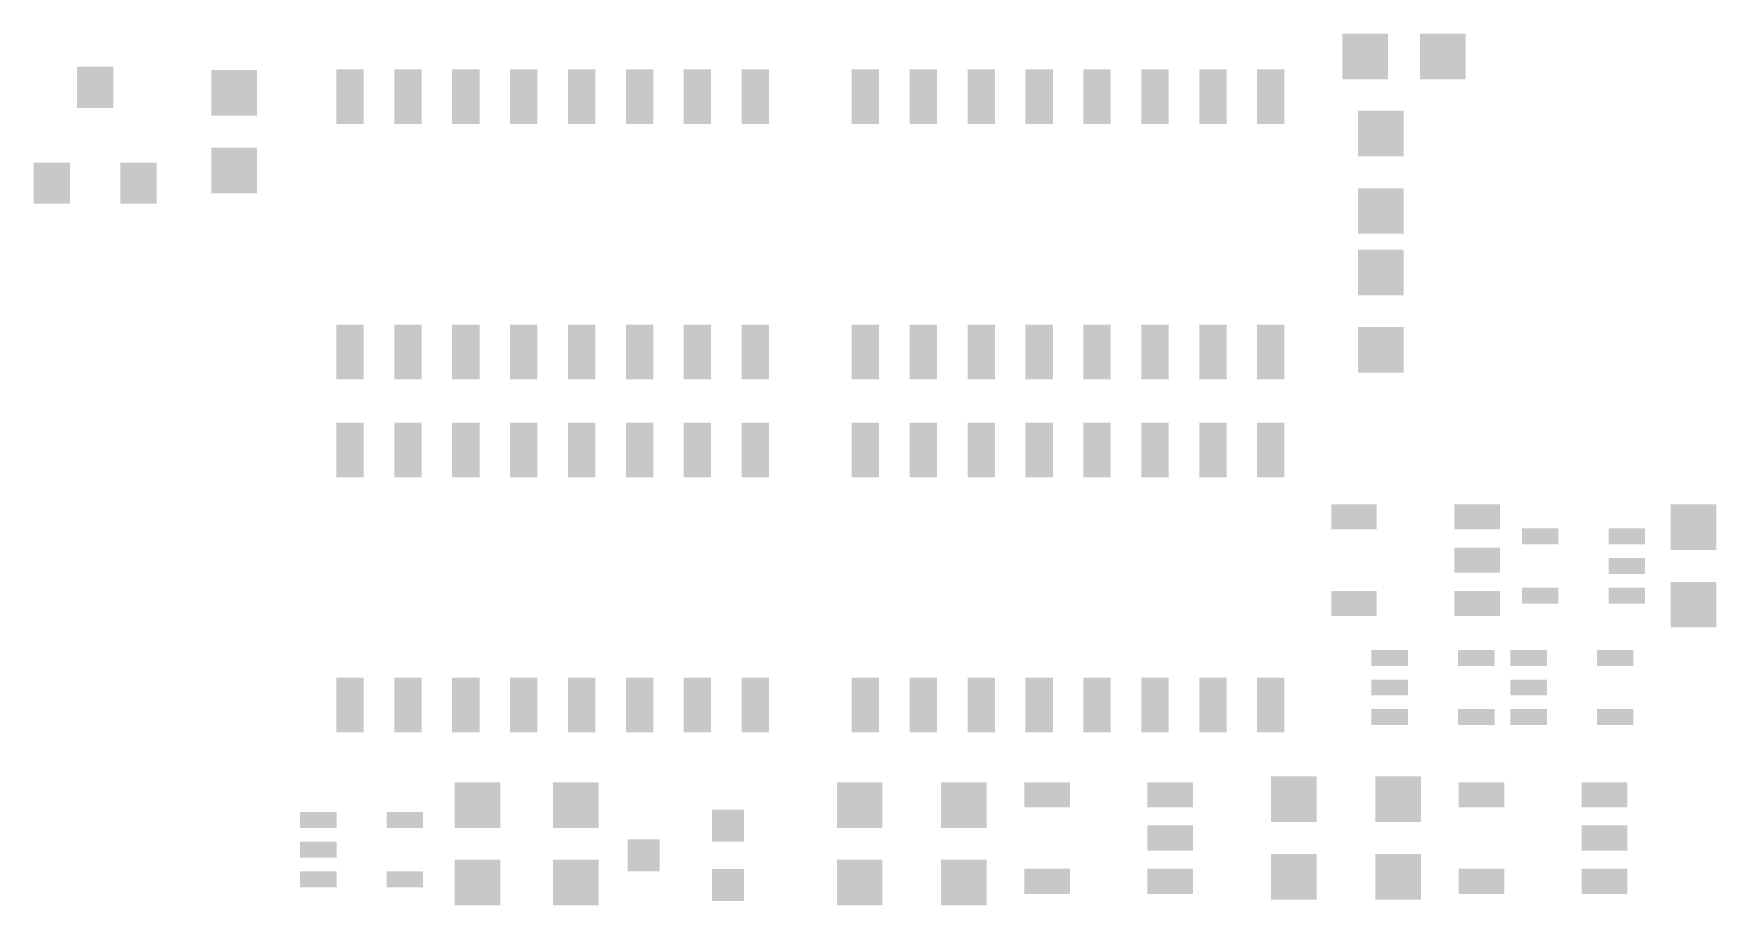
# Model space of a CAD drawing. Extents: x 1.2 to 38.1, y 1.1 to 20.2.
import ezdxf

# ---------------------------------------------------------------- set-up
doc = ezdxf.new("R2010")
doc.units = 0
doc.layers.add('31', color=253, linetype='CONTINUOUS')

# ---------------------------------------------------------------- blocks, each defined once
blk = doc.blocks.new('RECT')
blk.add_solid([(-0.5, -0.5), (0.5, -0.5), (-0.5, 0.5), (0.5, 0.5)])

msp = doc.modelspace()

# ---------------------------------------------------------------- block references
at = {"layer": '31'}
for p, rotation in [((30.392, 19.685), 180), ((32.092, 19.685), 180), ((5.588, 18.884), 90), ((30.734, 17.995), 90), ((5.588, 17.184), 90), ((30.734, 16.295), 90), ((30.734, 14.947), 270), ((30.734, 13.247), 270), ((37.592, 9.359), 90), ((37.592, 7.659), 90), ((10.922, 3.263), 270), ((13.081, 3.263), 90), ((19.304, 3.263), 90), ((21.59, 3.263), 270), ((28.829, 3.39), 90), ((31.115, 3.39), 270), ((10.922, 1.563), 270), ((13.081, 1.563), 90), ((19.304, 1.563), 90), ((21.59, 1.563), 270), ((28.829, 1.69), 90), ((31.115, 1.69), 270)]:
    msp.add_blockref('RECT', p, dxfattribs=dict(at, rotation=rotation))
for p, xscale, yscale in [((2.54, 19.007), 0.8, 0.9), ((8.128, 18.802), 0.6, 1.2), ((9.398, 18.802), 0.6, 1.2), ((10.668, 18.802), 0.6, 1.2), ((11.938, 18.802), 0.6, 1.2), ((13.208, 18.802), 0.6, 1.2), ((14.478, 18.802), 0.6, 1.2), ((15.748, 18.802), 0.6, 1.2), ((17.018, 18.802), 0.6, 1.2), ((19.431, 18.802), 0.6, 1.2), ((20.701, 18.802), 0.6, 1.2), ((21.971, 18.802), 0.6, 1.2), ((23.241, 18.802), 0.6, 1.2), ((24.511, 18.802), 0.6, 1.2), ((25.781, 18.802), 0.6, 1.2), ((27.051, 18.802), 0.6, 1.2), ((28.321, 18.802), 0.6, 1.2), ((1.59, 16.907), 0.8, 0.9), ((3.49, 16.907), 0.8, 0.9), ((8.128, 13.202), 0.6, 1.2), ((9.398, 13.202), 0.6, 1.2), ((10.668, 13.202), 0.6, 1.2), ((11.938, 13.202), 0.6, 1.2), ((13.208, 13.202), 0.6, 1.2), ((14.478, 13.202), 0.6, 1.2), ((15.748, 13.202), 0.6, 1.2), ((17.018, 13.202), 0.6, 1.2), ((19.431, 13.202), 0.6, 1.2), ((20.701, 13.202), 0.6, 1.2), ((21.971, 13.202), 0.6, 1.2), ((23.241, 13.202), 0.6, 1.2), ((24.511, 13.202), 0.6, 1.2), ((25.781, 13.202), 0.6, 1.2), ((27.051, 13.202), 0.6, 1.2), ((28.321, 13.202), 0.6, 1.2), ((8.128, 11.055), 0.6, 1.2), ((9.398, 11.055), 0.6, 1.2), ((10.668, 11.055), 0.6, 1.2), ((11.938, 11.055), 0.6, 1.2), ((13.208, 11.055), 0.6, 1.2), ((14.478, 11.055), 0.6, 1.2), ((15.748, 11.055), 0.6, 1.2), ((17.018, 11.055), 0.6, 1.2), ((19.431, 11.055), 0.6, 1.2), ((20.701, 11.055), 0.6, 1.2), ((21.971, 11.055), 0.6, 1.2), ((23.241, 11.055), 0.6, 1.2), ((24.511, 11.055), 0.6, 1.2), ((25.781, 11.055), 0.6, 1.2), ((27.051, 11.055), 0.6, 1.2), ((28.321, 11.055), 0.6, 1.2), ((8.128, 5.455), 0.6, 1.2), ((9.398, 5.455), 0.6, 1.2), ((10.668, 5.455), 0.6, 1.2), ((11.938, 5.455), 0.6, 1.2), ((13.208, 5.455), 0.6, 1.2), ((14.478, 5.455), 0.6, 1.2), ((15.748, 5.455), 0.6, 1.2), ((17.018, 5.455), 0.6, 1.2), ((19.431, 5.455), 0.6, 1.2), ((20.701, 5.455), 0.6, 1.2), ((21.971, 5.455), 0.6, 1.2), ((23.241, 5.455), 0.6, 1.2), ((24.511, 5.455), 0.6, 1.2), ((25.781, 5.455), 0.6, 1.2), ((27.051, 5.455), 0.6, 1.2), ((28.321, 5.455), 0.6, 1.2)]:
    msp.add_blockref('RECT', p, dxfattribs=dict(at, xscale=xscale, yscale=yscale))
at = {"layer": '31', "xscale": 0.55, "rotation": 90}
for p in [(30.146, 9.586), (32.846, 9.586), (32.846, 8.636), (30.146, 7.686), (32.846, 7.686), (23.415, 3.49), (26.115, 3.49), (32.94, 3.49), (35.64, 3.49), (26.115, 2.54), (35.64, 2.54), (23.415, 1.59), (26.115, 1.59), (32.94, 1.59), (35.64, 1.59)]:
    msp.add_blockref('RECT', p, dxfattribs=at)
at = {"layer": '31'}
for p, xscale, yscale, rotation in [((34.229, 9.159), 0.35, 0.8, 90), ((36.129, 9.159), 0.35, 0.8, 90), ((36.129, 8.509), 0.35, 0.8, 90), ((34.229, 7.859), 0.35, 0.8, 90), ((36.129, 7.859), 0.35, 0.8, 90), ((30.927, 6.492), 0.35, 0.8, 270), ((32.827, 6.492), 0.35, 0.8, 270), ((33.975, 6.492), 0.35, 0.8, 270), ((35.875, 6.492), 0.35, 0.8, 270), ((30.927, 5.842), 0.35, 0.8, 270), ((33.975, 5.842), 0.35, 0.8, 270), ((30.927, 5.192), 0.35, 0.8, 270), ((32.827, 5.192), 0.35, 0.8, 270), ((33.975, 5.192), 0.35, 0.8, 270), ((35.875, 5.192), 0.35, 0.8, 270), ((7.432, 2.936), 0.35, 0.8, 270), ((9.332, 2.936), 0.35, 0.8, 270), ((16.419, 2.809), 0.7, 0.7, 90), ((7.432, 2.286), 0.35, 0.8, 270), ((14.569, 2.159), 0.7, 0.7, 90), ((16.419, 1.509), 0.7, 0.7, 90), ((7.432, 1.636), 0.35, 0.8, 270), ((9.332, 1.636), 0.35, 0.8, 270)]:
    msp.add_blockref('RECT', p, dxfattribs=dict(at, xscale=xscale, yscale=yscale, rotation=rotation))

doc.saveas('drawing.dxf')
